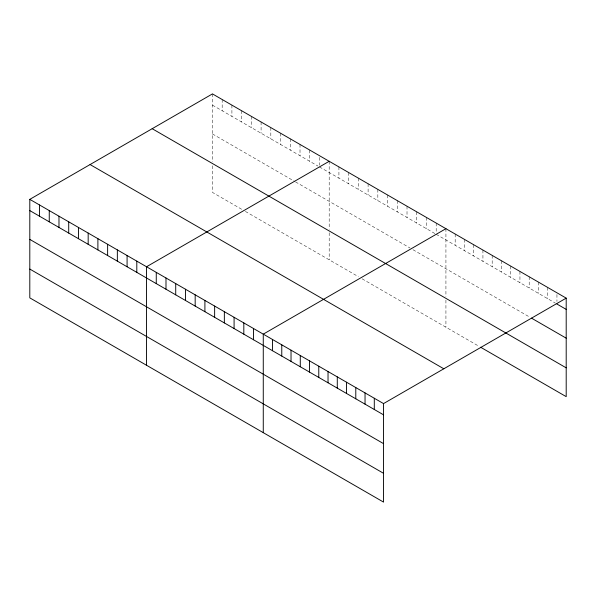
<?xml version="1.0" encoding="UTF-8"?>
<svg xmlns="http://www.w3.org/2000/svg" width="596" height="596" viewBox="0 0 596 596"><rect width="100%" height="100%" fill="white"/><g stroke="black" fill="none" stroke-linecap="round" stroke-linejoin="round"><path stroke-width="0.45" stroke-dasharray="2.98 2.23" d="M212.459 93.9L212.459 161.814M212.459 105.142L317.966 166.06M319.463 166.925L435.452 233.885M436.197 234.317L555.405 303.14M212.459 133.944L294.767 181.467M295.519 181.899L410.011 247.996M412.998 249.724L529.196 316.811M241.641 209.263L212.459 192.411L212.459 165.36M245.381 211.424L358.375 276.656M362.115 278.816L479.08 346.343M556.947 294.521L556.947 301.442M547.694 287.451L547.694 298.693M538.441 282.109L538.441 293.351M529.196 276.767L529.196 288.01M519.943 271.426L519.943 282.668M510.69 266.084L510.69 277.326M501.437 260.743L501.437 271.985M492.184 255.401L492.184 266.643M482.931 250.059L482.931 261.301M473.686 244.718L473.686 255.96M464.433 239.376L464.433 250.618M455.18 234.034L455.18 245.276M445.927 228.693L445.927 296.607M445.927 300.153L445.927 327.204M436.197 223.075L436.197 232.589M426.468 217.458L426.468 228.7M416.746 211.841L416.746 223.09M407.016 206.231L407.016 217.473M397.286 200.614L397.286 211.856M387.556 194.996L387.556 206.238M377.834 189.379L377.834 200.621M368.105 183.762L368.105 195.004M358.375 178.144L358.375 189.386M348.645 172.527L348.645 183.769M338.923 166.91L338.923 178.159M329.193 161.3L329.193 229.214M329.193 232.753L329.193 259.811M319.463 157.411L319.463 165.196M309.734 150.065L309.734 161.307M300.012 144.448L300.012 155.69M290.282 138.831L290.282 150.073M280.552 133.213L280.552 144.456M270.822 127.596L270.822 138.838M261.093 121.979L261.093 133.228M251.37 116.369L251.37 127.611M241.641 110.752L241.641 121.994M231.911 105.134L231.911 116.376M222.181 99.517L222.181 110.759"/><path stroke-width="0.89" d="M29.8 199.355L383.541 403.589L383.541 502.1L29.8 297.866L29.8 199.355L212.459 93.9L566.2 298.134L566.2 396.645L480.622 347.237M329.193 161.3L146.534 266.755L146.534 365.266M445.927 228.693L263.268 334.147L263.268 432.659M383.541 403.589L566.2 298.134M556.947 304.035L566.2 309.376M531.505 318.145L566.2 338.17M152.181 128.699L566.2 367.844M90.078 164.556L443.819 368.79M29.8 210.597L383.541 414.831M29.8 239.398L383.541 443.633M29.8 269.072L383.541 473.298M374.295 398.247L374.295 409.489M365.043 392.906L365.043 404.148M355.79 387.564L355.79 398.806M346.537 382.222L346.537 393.464M337.284 376.881L337.284 388.123M328.031 371.539L328.031 382.781M318.778 366.197L318.778 377.439M309.533 360.856L309.533 372.098M300.28 355.514L300.28 366.756M291.027 350.172L291.027 361.414M281.774 344.831L281.774 356.073M272.521 339.489L272.521 350.731M253.546 328.53L253.546 339.772M243.816 322.913L243.816 334.162M234.086 317.303L234.086 328.545M224.357 311.686L224.357 322.928M214.635 306.068L214.635 317.31M204.905 300.451L204.905 311.693M195.175 294.834L195.175 306.076M185.445 289.216L185.445 300.459M175.716 283.599L175.716 294.841M165.993 277.982L165.993 289.231M156.264 272.372L156.264 283.614M136.804 261.137L136.804 272.379M127.082 255.52L127.082 266.762M117.352 249.903L117.352 261.145M107.623 244.285L107.623 255.528M97.893 238.668L97.893 249.91M88.171 233.051L88.171 244.3M78.441 227.441L78.441 238.683M68.711 221.824L68.711 233.066M58.982 216.206L58.982 227.448M49.259 210.589L49.259 221.831M39.53 204.972L39.53 216.214"/></g></svg>
